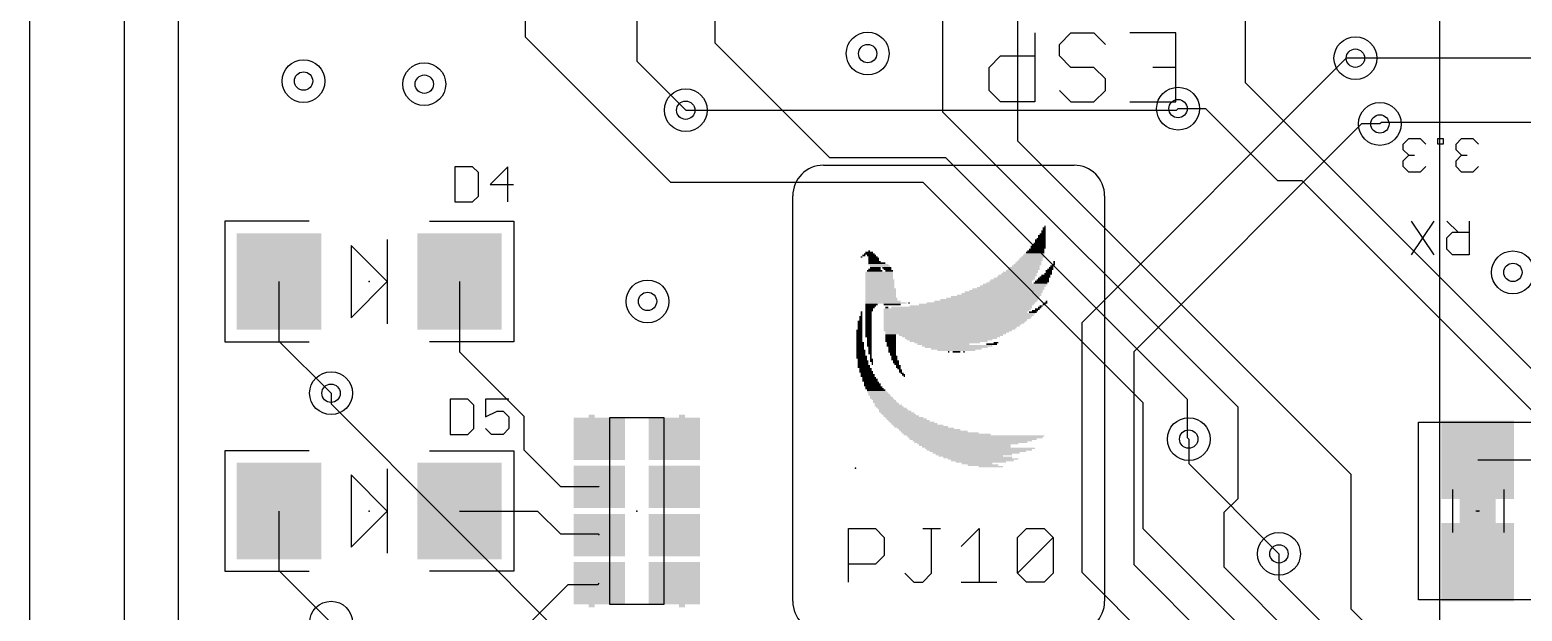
# Model space of a CAD drawing. Extents: x -2.5 to 58.7, y -2.3 to 56.7.
# Drawn here: x -2.46 to 22.33, y 33.9 to 43.55 of the extents above; entities that cross this region are included whole.
import ezdxf

# ---------------------------------------------------------------- set-up
doc = ezdxf.new("R2010")
doc.units = 0
for name, color, linetype in [('1', 22, 'CONTINUOUS'), ('16', 175, 'CONTINUOUS'), ('18', 82, 'CONTINUOUS'), ('20', 7, 'CONTINUOUS'), ('21', 253, 'CONTINUOUS'), ('23', 7, 'CONTINUOUS'), ('25', 253, 'CONTINUOUS'), ('29', 253, 'CONTINUOUS'), ('31', 253, 'CONTINUOUS'), ('35', 253, 'CONTINUOUS'), ('39', 22, 'CONTINUOUS'), ('44', 253, 'CONTINUOUS'), ('51', 253, 'CONTINUOUS')]:
    doc.layers.add(name, color=color, linetype=linetype)

# ---------------------------------------------------------------- blocks, each defined once
blk = doc.blocks.new('RECT')
blk.add_solid([(-0.5, -0.5), (0.5, -0.5), (-0.5, 0.5), (0.5, 0.5)])
blk = doc.blocks.new('ROUNDV')
blk.add_circle((0, 0), 0.5)

msp = doc.modelspace()

# ---------------------------------------------------------------- linework, layer by layer
at = {"layer": '1'}
for p, q in [((-0.889, -1.0922), (-0.889, 51.6382)), ((5.7658, 47.9806), (5.7658, 43.434)), ((8.9154, 46.355), (8.9154, 43.3324)), ((17.7292, 46.228), (17.7292, 42.672)), ((13.9446, 45.8724), (13.9446, 41.7068)), ((7.62, 45.085), (7.62, 43.0276)), ((12.7, 45.085), (12.7, 42.1894)), ((5.7658, 43.434), (8.1788, 41.021)), ((8.9154, 43.3324), (10.8204, 41.4274)), ((7.62, 43.0276), (8.4328, 42.2148)), ((24.2062, 43.0784), (19.558, 43.0784)), ((17.7292, 42.672), (24.3586, 36.0426)), ((12.7, 42.1894), (17.6022, 37.2872)), ((16.6116, 42.2402), (17.0688, 42.2402)), ((17.0688, 42.2402), (18.2626, 41.0464)), ((19.9898, 42.0116), (19.9644, 41.9862)), ((26.8478, 42.0116), (19.9898, 42.0116)), ((13.9446, 41.7068), (19.4818, 36.1696)), ((10.8204, 41.4274), (12.7508, 41.4274)), ((12.7508, 41.4274), (16.764, 37.4142)), ((8.1788, 41.021), (12.3698, 41.021)), ((12.3698, 41.021), (16.0274, 37.3634)), ((18.2626, 41.0464), (18.669, 41.0464)), ((18.669, 41.0464), (23.9014, 35.814)), ((1.675, 39.37), (1.675, 38.3808)), ((4.675, 39.37), (4.675, 38.2002)), ((1.675, 38.3808), (2.54, 37.5158)), ((4.675, 38.2002), (5.7404, 37.1348)), ((16.0274, 37.3634), (16.0274, 35.2704)), ((16.764, 37.4142), (16.764, 36.7792)), ((17.6022, 37.2872), (17.6022, 35.7632)), ((5.7404, 37.1348), (5.7404, 36.576)), ((16.764, 36.7792), (16.7894, 36.7538)), ((5.7404, 36.576), (6.35, 35.9664)), ((21.59, 36.41), (22.7466, 36.41)), ((6.35, 35.9664), (6.9886, 35.9664)), ((6.9886, 35.9664), (6.995, 35.96)), ((19.4818, 36.1696), (19.4818, 33.9373)), ((17.6022, 35.7632), (17.3736, 35.5346)), ((1.675, 35.56), (1.675, 34.5708)), ((4.675, 35.56), (5.969, 35.56)), ((5.969, 35.56), (6.35, 35.179)), ((17.3736, 35.5346), (17.3736, 34.6313)), ((16.0274, 35.2704), (19.4687, 31.8291)), ((6.35, 35.179), (6.976, 35.179)), ((6.976, 35.179), (6.995, 35.16)), ((18.288, 34.8488), (18.288, 34.424)), ((1.675, 34.5708), (2.54, 33.7058)), ((17.3736, 34.6313), (19.8222, 32.1826)), ((4.675, 32.5388), (6.477, 34.3408)), ((6.477, 34.3408), (6.9758, 34.3408)), ((6.9758, 34.3408), (6.995, 34.36)), ((18.288, 34.424), (20.1758, 32.5362)), ((19.4818, 33.9373), (20.5293, 32.8897))]:
    msp.add_line(p, q, dxfattribs=at)
at = {"layer": '16'}
for p, q in [((-2.4638, -2.2606), (-2.4638, 56.7436)), ((20.955, 44.9834), (20.955, 30.988)), ((19.4056, 43.0784), (15.0114, 38.6842)), ((19.558, 43.0784), (19.4056, 43.0784)), ((8.4328, 42.2148), (16.5862, 42.2148)), ((16.5862, 42.2148), (16.6116, 42.2402)), ((19.6596, 41.9862), (15.875, 38.2016)), ((19.9644, 41.9862), (19.6596, 41.9862)), ((15.0114, 38.6842), (15.0114, 34.544)), ((15.875, 38.2016), (15.875, 34.671)), ((2.54, 37.5158), (2.54, 37.338)), ((2.54, 37.338), (12.9286, 26.9494)), ((16.7894, 36.7538), (16.7894, 36.3474)), ((16.7894, 36.3474), (18.288, 34.8488)), ((15.0114, 34.544), (16.7894, 32.766)), ((15.875, 34.671), (18.2118, 32.3342))]:
    msp.add_line(p, q, dxfattribs=at)
at = {"layer": '20'}
msp.add_line((0, 48.03), (0, 1.5), dxfattribs=at)
at = {"layer": '21'}
for p, q in [((2.175, 40.37), (0.775, 40.37)), ((0.775, 40.37), (0.775, 38.37)), ((4.175, 40.37), (5.575, 40.37)), ((5.575, 40.37), (5.575, 38.37)), ((3.475, 39.37), (2.875, 39.97)), ((2.875, 39.97), (2.875, 38.77)), ((3.475, 40.07), (3.475, 39.37)), ((2.875, 38.77), (3.475, 39.37)), ((3.475, 39.37), (3.475, 38.67)), ((0.775, 38.37), (2.175, 38.37)), ((5.575, 38.37), (4.175, 38.37)), ((2.175, 36.56), (0.775, 36.56)), ((0.775, 36.56), (0.775, 34.56)), ((4.175, 36.56), (5.575, 36.56)), ((5.575, 36.56), (5.575, 34.56)), ((3.475, 36.26), (3.475, 35.56)), ((3.475, 35.56), (2.875, 36.16)), ((2.875, 36.16), (2.875, 34.96)), ((2.875, 34.96), (3.475, 35.56)), ((3.475, 35.56), (3.475, 34.86)), ((21.6205, 35.56), (21.5595, 35.56)), ((0.775, 34.56), (2.175, 34.56)), ((5.575, 34.56), (4.175, 34.56))]:
    msp.add_line(p, q, dxfattribs=at)
at = {"layer": '23'}
for p in [(3.175, 39.37), (11.2522, 36.2712), (3.175, 35.56), (7.62, 35.56), (21.59, 35.56)]:
    msp.add_point(p, dxfattribs=at)
at = {"layer": '25'}
for p, q in [((14.2347, 43.4975), (14.2347, 42.3535)), ((14.6415, 43.3068), (14.8321, 43.4975)), ((14.8321, 43.4975), (15.2134, 43.4975)), ((15.2134, 43.4975), (15.4041, 43.3068)), ((16.5735, 43.4975), (15.8109, 43.4975)), ((16.5735, 42.3535), (16.5735, 43.4975)), ((14.6415, 43.1162), (14.6415, 43.3068)), ((13.4721, 42.9255), (13.6627, 43.1162)), ((13.4721, 42.5442), (13.4721, 42.9255)), ((13.6627, 43.1162), (14.2347, 43.1162)), ((14.8321, 42.9255), (14.6415, 43.1162)), ((15.2134, 42.9255), (14.8321, 42.9255)), ((15.4041, 42.7349), (15.2134, 42.9255)), ((16.5735, 42.9255), (16.1922, 42.9255)), ((15.4041, 42.5442), (15.4041, 42.7349)), ((13.6627, 42.3535), (13.4721, 42.5442)), ((14.6415, 42.5442), (14.8321, 42.3535)), ((15.2134, 42.3535), (15.4041, 42.5442)), ((14.2347, 42.3535), (13.6627, 42.3535)), ((14.8321, 42.3535), (15.2134, 42.3535)), ((15.8109, 42.3535), (16.5735, 42.3535)), ((20.3528, 41.6517), (20.446, 41.7449)), ((20.3528, 41.5585), (20.3528, 41.6517)), ((20.446, 41.7449), (20.6324, 41.7449)), ((20.6324, 41.7449), (20.7257, 41.6517)), ((20.9248, 41.6517), (20.9248, 41.7449)), ((20.9248, 41.7449), (21.018, 41.7449)), ((21.018, 41.6517), (20.9248, 41.6517)), ((21.018, 41.7449), (21.018, 41.6517)), ((21.2299, 41.6517), (21.3231, 41.7449)), ((21.2299, 41.5585), (21.2299, 41.6517)), ((21.3231, 41.7449), (21.5095, 41.7449)), ((21.5095, 41.7449), (21.6027, 41.6517)), ((20.446, 41.4653), (20.3528, 41.5585)), ((20.3528, 41.3721), (20.446, 41.4653)), ((20.446, 41.4653), (20.5392, 41.4653)), ((21.3231, 41.4653), (21.2299, 41.5585)), ((21.2299, 41.3721), (21.3231, 41.4653)), ((21.3231, 41.4653), (21.4163, 41.4653)), ((4.5974, 41.2755), (4.5974, 40.6908)), ((4.8897, 41.2755), (4.5974, 41.2755)), ((4.9872, 41.178), (4.8897, 41.2755)), ((4.9872, 40.7882), (4.9872, 41.178)), ((5.4744, 41.2755), (5.1821, 40.9831)), ((5.4744, 40.6908), (5.4744, 41.2755)), ((10.7188, 41.3004), (14.8844, 41.3004)), ((20.3528, 41.2788), (20.3528, 41.3721)), ((20.446, 41.1856), (20.3528, 41.2788)), ((20.6324, 41.1856), (20.446, 41.1856)), ((20.7257, 41.2788), (20.6324, 41.1856)), ((21.2299, 41.2788), (21.2299, 41.3721)), ((21.3231, 41.1856), (21.2299, 41.2788)), ((21.5095, 41.1856), (21.3231, 41.1856)), ((21.6027, 41.2788), (21.5095, 41.1856)), ((5.1821, 40.9831), (5.5719, 40.9831)), ((4.5974, 40.6908), (4.8897, 40.6908)), ((4.8897, 40.6908), (4.9872, 40.7882)), ((10.2108, 34.0614), (10.2108, 40.7924)), ((15.3924, 40.7924), (15.3924, 34.0614)), ((20.8656, 39.814), (20.4928, 40.3733)), ((20.4928, 39.814), (20.8656, 40.3733)), ((21.2639, 40.1869), (21.0775, 40.3733)), ((21.0775, 40.0937), (21.1707, 40.1869)), ((21.1707, 40.1869), (21.4503, 40.1869)), ((21.4503, 40.3733), (21.4503, 39.814)), ((21.0775, 39.9072), (21.0775, 40.0937)), ((21.1707, 39.814), (21.0775, 39.9072)), ((21.4503, 39.814), (21.1707, 39.814)), ((4.5212, 37.4147), (4.5212, 36.83)), ((4.8135, 37.4147), (4.5212, 37.4147)), ((4.911, 37.3172), (4.8135, 37.4147)), ((4.911, 36.9274), (4.911, 37.3172)), ((5.4957, 37.4147), (5.1059, 37.4147)), ((5.1059, 37.4147), (5.1059, 37.1223)), ((5.1059, 37.1223), (5.3008, 37.2198)), ((5.3008, 37.2198), (5.3982, 37.2198)), ((5.3982, 37.2198), (5.4957, 37.1223)), ((5.4957, 37.1223), (5.4957, 36.9274)), ((4.5212, 36.83), (4.8135, 36.83)), ((4.8135, 36.83), (4.911, 36.9274)), ((5.2033, 36.83), (5.1059, 36.9274)), ((5.3982, 36.83), (5.2033, 36.83)), ((5.4957, 36.9274), (5.3982, 36.83)), ((11.1379, 34.3789), (11.1379, 35.2687)), ((11.1379, 35.2687), (11.5828, 35.2687)), ((11.5828, 35.2687), (11.7311, 35.1204)), ((12.37, 35.2687), (12.6666, 35.2687)), ((12.5183, 34.5272), (12.5183, 35.2687)), ((13.0089, 34.9721), (13.3055, 35.2687)), ((13.3055, 35.2687), (13.3055, 34.3789)), ((13.9445, 35.1204), (14.0927, 35.2687)), ((14.0927, 35.2687), (14.3893, 35.2687)), ((14.3893, 35.2687), (14.5376, 35.1204)), ((11.7311, 35.1204), (11.7311, 34.8238)), ((13.9445, 34.5272), (13.9445, 35.1204)), ((13.9445, 34.5272), (14.5376, 35.1204)), ((14.5376, 35.1204), (14.5376, 34.5272)), ((11.7311, 34.8238), (11.5828, 34.6755)), ((11.5828, 34.6755), (11.1379, 34.6755)), ((12.0734, 34.5272), (12.2217, 34.3789)), ((12.37, 34.3789), (12.5183, 34.5272)), ((14.0927, 34.3789), (13.9445, 34.5272)), ((14.5376, 34.5272), (14.3893, 34.3789)), ((12.2217, 34.3789), (12.37, 34.3789)), ((13.0089, 34.3789), (13.6021, 34.3789)), ((14.3893, 34.3789), (14.0927, 34.3789))]:
    msp.add_line(p, q, dxfattribs=at)
for centre, start, end in [((10.7188, 40.7924), 90, 180), ((14.8844, 40.7924), 0, 90), ((10.7188, 34.0614), 180, 270), ((14.8844, 34.0614), 270, 0)]:
    msp.add_arc(centre, 0.508, start, end, dxfattribs=at)
at = {"layer": '39'}
for p, q in [((20.607, 34.087), (20.607, 37.033)), ((20.607, 37.033), (22.573, 37.033)), ((22.573, 34.087), (20.607, 34.087))]:
    msp.add_line(p, q, dxfattribs=at)
at = {"layer": '44'}
for centre in [(11.4554, 43.1546), (19.558, 43.0784), (2.0828, 42.6974), (4.0894, 42.6466), (8.4328, 42.2148), (16.6116, 42.2402), (19.9644, 41.9862), (22.1742, 39.5224), (7.7978, 39.0398), (2.54, 37.5158), (16.7894, 36.7538), (18.288, 34.8488)]:
    msp.add_circle(centre, 0.1524, dxfattribs=at)
at = {"layer": '51'}
for p, q in [((7.17, 37.11), (8.07, 37.11)), ((7.17, 34.01), (7.17, 37.11)), ((8.07, 37.11), (8.07, 34.01)), ((21.171, 35.916), (21.171, 35.204)), ((22.022, 35.916), (22.022, 35.204)), ((8.07, 34.01), (7.17, 34.01))]:
    msp.add_line(p, q, dxfattribs=at)

# ---------------------------------------------------------------- block references
at = {"layer": '1', "xscale": 1.2, "yscale": 1.4}
for p in [(1.675, 39.37), (4.675, 39.37), (1.675, 35.56), (4.675, 35.56)]:
    msp.add_blockref('RECT', p, dxfattribs=at)
at = {"layer": '1', "xscale": 0.5, "yscale": 0.65, "rotation": 270}
for p in [(6.995, 36.76), (8.245, 36.76), (6.995, 35.96), (8.245, 35.96), (6.995, 35.16), (8.245, 35.16), (6.995, 34.36), (8.245, 34.36)]:
    msp.add_blockref('RECT', p, dxfattribs=at)
at = {"layer": '1', "xscale": 1.1, "rotation": 270}
for p in [(21.59, 36.41), (21.59, 34.71)]:
    msp.add_blockref('RECT', p, dxfattribs=at)
at = {"layer": '18', "xscale": 0.7112, "yscale": 0.7112}
for p in [(11.4554, 43.1546), (11.4554, 43.1546), (19.558, 43.0784), (19.558, 43.0784), (2.0828, 42.6974), (2.0828, 42.6974), (4.0894, 42.6466), (4.0894, 42.6466), (8.4328, 42.2148), (8.4328, 42.2148), (16.6116, 42.2402), (16.6116, 42.2402), (19.9644, 41.9862), (19.9644, 41.9862), (22.1742, 39.5224), (22.1742, 39.5224), (7.7978, 39.0398), (7.7978, 39.0398), (2.54, 37.5158), (2.54, 37.5158), (16.7894, 36.7538), (16.7894, 36.7538), (18.288, 34.8488), (18.288, 34.8488), (2.54, 33.7058), (2.54, 33.7058)]:
    msp.add_blockref('ROUNDV', p, dxfattribs=at)
at = {"layer": '25', "yscale": 0.0254}
for p, xscale in [((14.3637, 40.1574), 0.1016), ((14.3764, 40.2082), 0.0762), ((14.3764, 40.1828), 0.0762), ((14.3891, 40.259), 0.0508), ((14.3891, 40.2336), 0.0508), ((14.4018, 40.2844), 0.0254), ((14.2621, 39.9034), 0.254), ((14.2875, 39.9542), 0.254), ((14.2875, 39.9288), 0.254), ((14.3002, 39.9796), 0.2286), ((14.3129, 40.005), 0.2032), ((14.3256, 40.0558), 0.1778), ((14.3256, 40.0304), 0.1778), ((14.3383, 40.0812), 0.1524), ((14.351, 40.132), 0.127), ((14.351, 40.1066), 0.127), ((11.3538, 39.7764), 0.0254), ((11.3919, 39.8018), 0.0508), ((11.4808, 39.8272), 0.1778), ((11.4808, 39.8526), 0.127), ((11.5189, 39.8018), 0.1524), ((11.4808, 39.878), 0.0254), ((11.5443, 39.7764), 0.1524), ((11.557, 39.751), 0.1778), ((11.557, 39.7256), 0.1778), ((11.5697, 39.7002), 0.2032), ((11.6078, 39.6748), 0.2794), ((14.1224, 39.6748), 0.4318), ((14.1351, 39.7002), 0.4064), ((14.1605, 39.7256), 0.4064), ((14.1732, 39.751), 0.381), ((14.1986, 39.7764), 0.381), ((14.2113, 39.8018), 0.3556), ((14.224, 39.8272), 0.3302), ((14.2367, 39.8526), 0.3048), ((14.2494, 39.878), 0.2794), ((14.5542, 39.7002), 0.0254), ((14.5542, 39.6748), 0.0254), ((11.6459, 39.5224), 0.4572), ((11.6459, 39.497), 0.4572), ((11.6459, 39.4716), 0.4572), ((11.6459, 39.4462), 0.4572), ((11.6459, 39.4208), 0.4572), ((11.5697, 39.5478), 0.254), ((11.6332, 39.6494), 0.3302), ((11.5697, 39.5732), 0.2032), ((11.6586, 39.624), 0.3302), ((11.5824, 39.5986), 0.1778), ((11.7729, 39.5986), 0.1524), ((11.7856, 39.5732), 0.127), ((11.811, 39.5478), 0.127), ((13.8938, 39.4208), 0.6858), ((13.9192, 39.4462), 0.635), ((13.9446, 39.4716), 0.635), ((13.97, 39.497), 0.5842), ((13.9954, 39.5224), 0.5842), ((14.0208, 39.5478), 0.5334), ((14.0462, 39.5732), 0.5334), ((14.0589, 39.5986), 0.508), ((14.0843, 39.624), 0.4572), ((14.1097, 39.6494), 0.4572), ((14.3764, 39.4208), 0.1778), ((14.4018, 39.4462), 0.1778), ((14.4145, 39.4716), 0.1524), ((14.4526, 39.497), 0.127), ((14.4653, 39.5478), 0.1016), ((14.4653, 39.5224), 0.1016), ((14.4907, 39.5732), 0.1016), ((14.5034, 39.5986), 0.0762), ((14.5161, 39.624), 0.0508), ((14.5415, 39.6494), 0.0508), ((11.6586, 39.3954), 0.4826), ((11.6586, 39.37), 0.4826), ((11.6586, 39.3446), 0.4826), ((11.6586, 39.3192), 0.4826), ((11.6586, 39.2938), 0.4826), ((11.6586, 39.2684), 0.4826), ((11.6713, 39.243), 0.508), ((11.6713, 39.2176), 0.508), ((11.6713, 39.1922), 0.508), ((11.6713, 39.1668), 0.508), ((13.6779, 39.1668), 1.3208), ((13.716, 39.1922), 1.2954), ((13.7541, 39.2176), 1.2192), ((13.7922, 39.243), 1.1938), ((13.8303, 39.2684), 1.1176), ((13.8684, 39.2938), 1.0922), ((13.9065, 39.3192), 1.0668), ((13.8049, 39.3446), 0.762), ((13.8303, 39.37), 0.7112), ((13.8557, 39.3954), 0.7112), ((14.3256, 39.3446), 0.2286), ((14.351, 39.37), 0.2286), ((14.3637, 39.3954), 0.2032), ((11.6713, 39.1414), 0.508), ((11.6713, 39.116), 0.508), ((11.684, 39.0906), 0.5334), ((11.684, 39.0652), 0.5334), ((11.7094, 39.0398), 0.5842), ((11.7602, 39.0144), 0.6858), ((11.5189, 38.989), 0.2032), ((11.5062, 38.9636), 0.1778), ((11.4935, 38.9382), 0.1524), ((11.4808, 38.9128), 0.127), ((11.8618, 38.989), 0.2794), ((12.9413, 38.9128), 2.4384), ((11.7729, 38.9382), 0.0508), ((13.0175, 38.9382), 2.3368), ((12.1412, 39.0144), 0.0254), ((13.1699, 38.9636), 2.032), ((13.2588, 38.989), 1.905), ((13.335, 39.0144), 1.8034), ((13.4112, 39.0398), 1.7018), ((13.4747, 39.0652), 1.6256), ((13.5255, 39.0906), 1.524), ((13.5763, 39.116), 1.4732), ((13.6398, 39.1414), 1.397), ((14.2748, 38.9128), 0.0762), ((14.3129, 38.9382), 0.0508), ((14.3383, 38.9636), 0.0508), ((14.3891, 38.989), 0.0508), ((14.4145, 39.0144), 0.0508), ((14.4272, 39.0398), 0.0254), ((11.3284, 38.7096), 0.0762), ((11.3284, 38.6842), 0.0762), ((11.3411, 38.7858), 0.0508), ((11.3411, 38.7604), 0.0508), ((11.3411, 38.735), 0.0508), ((11.3538, 38.862), 0.0254), ((11.3538, 38.8366), 0.0254), ((11.3538, 38.8112), 0.0254), ((11.4808, 38.8874), 0.127), ((11.4681, 38.862), 0.1016), ((11.4681, 38.8366), 0.1016), ((11.4681, 38.8112), 0.1016), ((11.4681, 38.7858), 0.1016), ((11.4681, 38.7604), 0.1016), ((11.4681, 38.735), 0.1016), ((11.4681, 38.7096), 0.1016), ((11.4681, 38.6842), 0.1016), ((12.9286, 38.8874), 2.413), ((12.9159, 38.862), 2.3876), ((12.9794, 38.8366), 2.5146), ((12.9667, 38.8112), 2.4892), ((12.954, 38.7858), 2.4638), ((12.9413, 38.7604), 2.4384), ((12.9159, 38.735), 2.3876), ((12.9032, 38.7096), 2.3622), ((12.8905, 38.6842), 2.3368), ((14.1986, 38.862), 0.127), ((14.2367, 38.8874), 0.1016), ((11.3157, 38.5572), 0.1016), ((11.3157, 38.5318), 0.1016), ((11.3157, 38.5064), 0.1016), ((11.3157, 38.481), 0.1016), ((11.3157, 38.4556), 0.1016), ((11.3157, 38.4302), 0.1016), ((11.3284, 38.6588), 0.0762), ((11.3284, 38.6334), 0.0762), ((11.3284, 38.608), 0.0762), ((11.3284, 38.5826), 0.0762), ((11.4681, 38.6588), 0.1016), ((11.4681, 38.6334), 0.1016), ((11.4681, 38.608), 0.1016), ((11.4681, 38.5826), 0.1016), ((11.4681, 38.5572), 0.1016), ((11.4681, 38.5318), 0.1016), ((11.4681, 38.5064), 0.1016), ((11.4681, 38.481), 0.1016), ((11.4681, 38.4556), 0.1016), ((11.4808, 38.4302), 0.0762), ((12.8651, 38.6588), 2.286), ((12.8524, 38.6334), 2.2606), ((12.827, 38.608), 2.2098), ((12.8143, 38.5826), 2.1844), ((12.7889, 38.5572), 2.1336), ((12.7762, 38.5318), 2.0574), ((12.7508, 38.5064), 2.0066), ((11.8364, 38.481), 0.1778), ((11.8364, 38.4556), 0.1778), ((11.8364, 38.4302), 0.1778), ((12.8397, 38.481), 1.7272), ((12.8397, 38.4556), 1.6256), ((12.8397, 38.4302), 1.524), ((11.3157, 38.4048), 0.1016), ((11.3157, 38.3794), 0.1016), ((11.3284, 38.354), 0.127), ((11.3284, 38.3286), 0.127), ((11.3284, 38.3032), 0.127), ((11.3284, 38.2778), 0.127), ((11.3284, 38.2524), 0.127), ((11.3411, 38.227), 0.1524), ((11.3411, 38.2016), 0.1524), ((11.3411, 38.1762), 0.1524), ((11.4808, 38.4048), 0.0762), ((11.4808, 38.3794), 0.0762), ((11.4808, 38.354), 0.0762), ((11.4808, 38.3286), 0.0762), ((11.4808, 38.3032), 0.0762), ((11.4935, 38.2778), 0.0508), ((11.4935, 38.2524), 0.0508), ((11.4935, 38.227), 0.0508), ((11.4935, 38.2016), 0.0508), ((11.4935, 38.1762), 0.0508), ((11.8364, 38.4048), 0.1778), ((11.8364, 38.3794), 0.1778), ((11.8491, 38.354), 0.1524), ((11.8491, 38.3286), 0.1524), ((11.8491, 38.3032), 0.1524), ((11.8618, 38.2778), 0.127), ((11.8618, 38.2524), 0.127), ((11.8618, 38.227), 0.127), ((11.8618, 38.2016), 0.127), ((11.8745, 38.1762), 0.1016), ((12.8143, 38.4048), 1.4224), ((12.8016, 38.3794), 1.2954), ((12.7762, 38.354), 1.0922), ((12.7127, 38.3286), 0.8636), ((12.9413, 38.3032), 1.1684), ((12.9286, 38.2778), 1.0414), ((12.9286, 38.2524), 0.8382), ((12.9286, 38.227), 0.635), ((12.8016, 38.2016), 0.0254), ((12.9286, 38.2016), 0.127), ((13.0556, 38.2016), 0.0254), ((13.5128, 38.3286), 0.1778), ((13.589, 38.354), 0.0762), ((11.3411, 38.1508), 0.1524), ((11.3538, 38.1254), 0.1778), ((11.3538, 38.1), 0.1778), ((11.3665, 38.0746), 0.1524), ((11.3792, 38.0492), 0.1778), ((11.3792, 38.0238), 0.1778), ((11.3792, 37.9984), 0.1778), ((11.3919, 37.973), 0.2032), ((11.3919, 37.9476), 0.2032), ((11.4173, 37.9222), 0.2032), ((11.5062, 38.1508), 0.0254), ((11.5062, 38.1254), 0.0254), ((11.5062, 38.1), 0.0254), ((11.5189, 38.0746), 0.0508), ((11.5189, 38.0492), 0.0508), ((11.5316, 38.0238), 0.0254), ((11.5316, 37.9984), 0.0254), ((11.8745, 38.1508), 0.1016), ((11.8999, 38.1254), 0.1016), ((11.8999, 38.1), 0.1016), ((11.8999, 38.0746), 0.1016), ((11.9253, 38.0492), 0.1016), ((11.9253, 38.0238), 0.1016), ((11.938, 37.9984), 0.0762), ((11.9634, 37.973), 0.0762), ((11.9634, 37.9476), 0.0762), ((11.9761, 37.9222), 0.0508), ((11.4173, 37.8968), 0.2032), ((11.43, 37.8714), 0.2286), ((11.4427, 37.846), 0.2032), ((11.4554, 37.8206), 0.2286), ((11.4554, 37.7952), 0.2286), ((11.4808, 37.7698), 0.2286), ((11.4935, 37.7444), 0.254), ((11.4935, 37.719), 0.254), ((11.5189, 37.6936), 0.254), ((12.0015, 37.8968), 0.0508), ((12.0015, 37.8714), 0.0508), ((12.0269, 37.846), 0.0508), ((12.0523, 37.8206), 0.0508), ((12.065, 37.7952), 0.0254), ((11.5316, 37.6682), 0.2794), ((11.5316, 37.6428), 0.2794), ((11.557, 37.6174), 0.2794), ((11.5697, 37.592), 0.3048), ((11.5951, 37.5666), 0.3048), ((11.6078, 37.5412), 0.3302), ((11.6332, 37.5158), 0.3302), ((11.6459, 37.4904), 0.3556), ((11.6713, 37.465), 0.3556), ((11.684, 37.4396), 0.381), ((11.7094, 37.4142), 0.381), ((11.7348, 37.3888), 0.381), ((11.7475, 37.3634), 0.4064), ((11.7729, 37.338), 0.4064), ((11.7983, 37.3126), 0.4572), ((11.8237, 37.2872), 0.4572), ((11.8618, 37.2618), 0.4826), ((11.8872, 37.2364), 0.4826), ((11.9126, 37.211), 0.5334), ((11.9507, 37.1856), 0.5588), ((11.9761, 37.1602), 0.5588), ((12.0142, 37.1348), 0.5842), ((12.065, 37.1094), 0.635), ((12.1031, 37.084), 0.6604), ((12.1412, 37.0586), 0.6858), ((12.192, 37.0332), 0.7366), ((12.2301, 37.0078), 0.762), ((12.2936, 36.9824), 0.8382), ((12.3444, 36.957), 0.889), ((12.4206, 36.9316), 0.9398), ((12.4841, 36.9062), 1.016), ((12.5603, 36.8808), 1.1176), ((12.6619, 36.8554), 1.27), ((12.7762, 36.83), 1.4478), ((13.2461, 36.8046), 2.286), ((13.2461, 36.7792), 2.2352), ((13.208, 36.7538), 2.1082), ((13.1953, 36.7284), 1.9812), ((13.1699, 36.703), 1.8796), ((13.1191, 36.6776), 1.6764), ((13.0683, 36.6522), 1.524), ((13.0937, 36.6268), 1.4732), ((13.3223, 36.6014), 1.8288), ((13.3096, 36.576), 1.7526), ((13.2842, 36.5506), 1.6002), ((13.2588, 36.5252), 1.4478), ((13.2207, 36.4998), 1.27), ((13.1699, 36.4744), 1.0668), ((13.2842, 36.449), 1.143), ((13.3731, 36.4236), 1.1684), ((13.3604, 36.3982), 1.0414), ((13.335, 36.3728), 0.8382), ((13.2715, 36.3474), 0.508), ((13.3731, 36.322), 0.508), ((13.5001, 36.2966), 0.4064)]:
    msp.add_blockref('RECT', p, dxfattribs=dict(at, xscale=xscale))
at = {"layer": '29', "xscale": 1.4032, "yscale": 1.6032}
for p in [(1.675, 39.37), (4.675, 39.37), (1.675, 35.56), (4.675, 35.56)]:
    msp.add_blockref('RECT', p, dxfattribs=at)
at = {"layer": '29', "rotation": 270}
for p, xscale, yscale in [((6.995, 36.76), 0.7032, 0.8532), ((8.245, 36.76), 0.7032, 0.8532), ((21.59, 36.41), 1.3032, 1.2032), ((6.995, 35.96), 0.7032, 0.8532), ((8.245, 35.96), 0.7032, 0.8532), ((6.995, 35.16), 0.7032, 0.8532), ((8.245, 35.16), 0.7032, 0.8532), ((21.59, 34.71), 1.3032, 1.2032), ((6.995, 34.36), 0.7032, 0.8532), ((8.245, 34.36), 0.7032, 0.8532)]:
    msp.add_blockref('RECT', p, dxfattribs=dict(at, xscale=xscale, yscale=yscale))
at = {"layer": '31', "xscale": 1.2, "yscale": 1.4}
for p in [(1.675, 39.37), (4.675, 39.37), (1.675, 35.56), (4.675, 35.56)]:
    msp.add_blockref('RECT', p, dxfattribs=at)
at = {"layer": '31', "xscale": 0.5, "yscale": 0.65, "rotation": 270}
for p in [(6.995, 36.76), (8.245, 36.76), (6.995, 35.96), (8.245, 35.96), (6.995, 35.16), (8.245, 35.16), (6.995, 34.36), (8.245, 34.36)]:
    msp.add_blockref('RECT', p, dxfattribs=at)
at = {"layer": '31', "xscale": 1.1, "rotation": 270}
for p in [(21.59, 36.41), (21.59, 34.71)]:
    msp.add_blockref('RECT', p, dxfattribs=at)
at = {"layer": '35', "xscale": 0.3998, "yscale": 0.6, "rotation": 270}
msp.add_blockref('RECT', (21.59, 35.56), dxfattribs=at)
at = {"layer": '51', "rotation": 270}
for p, xscale, yscale in [((6.87, 36.81), 0.7, 0.1), ((7.02, 36.785), 0.55, 0.2), ((8.22, 36.785), 0.55, 0.2), ((8.37, 36.81), 0.7, 0.1), ((6.87, 35.96), 0.6, 0.1), ((7.02, 35.96), 0.5, 0.2), ((8.22, 35.96), 0.5, 0.2), ((8.37, 35.96), 0.6, 0.1), ((21.5951, 36.1482), 0.5001, 0.95), ((6.87, 35.16), 0.6, 0.1), ((8.37, 35.16), 0.6, 0.1), ((7.02, 35.16), 0.5, 0.2), ((8.22, 35.16), 0.5, 0.2), ((21.5951, 34.9798), 0.5001, 0.95), ((6.87, 34.31), 0.7, 0.1), ((7.02, 34.335), 0.55, 0.2), ((8.22, 34.335), 0.55, 0.2), ((8.37, 34.31), 0.7, 0.1)]:
    msp.add_blockref('RECT', p, dxfattribs=dict(at, xscale=xscale, yscale=yscale))

doc.saveas('drawing.dxf')
